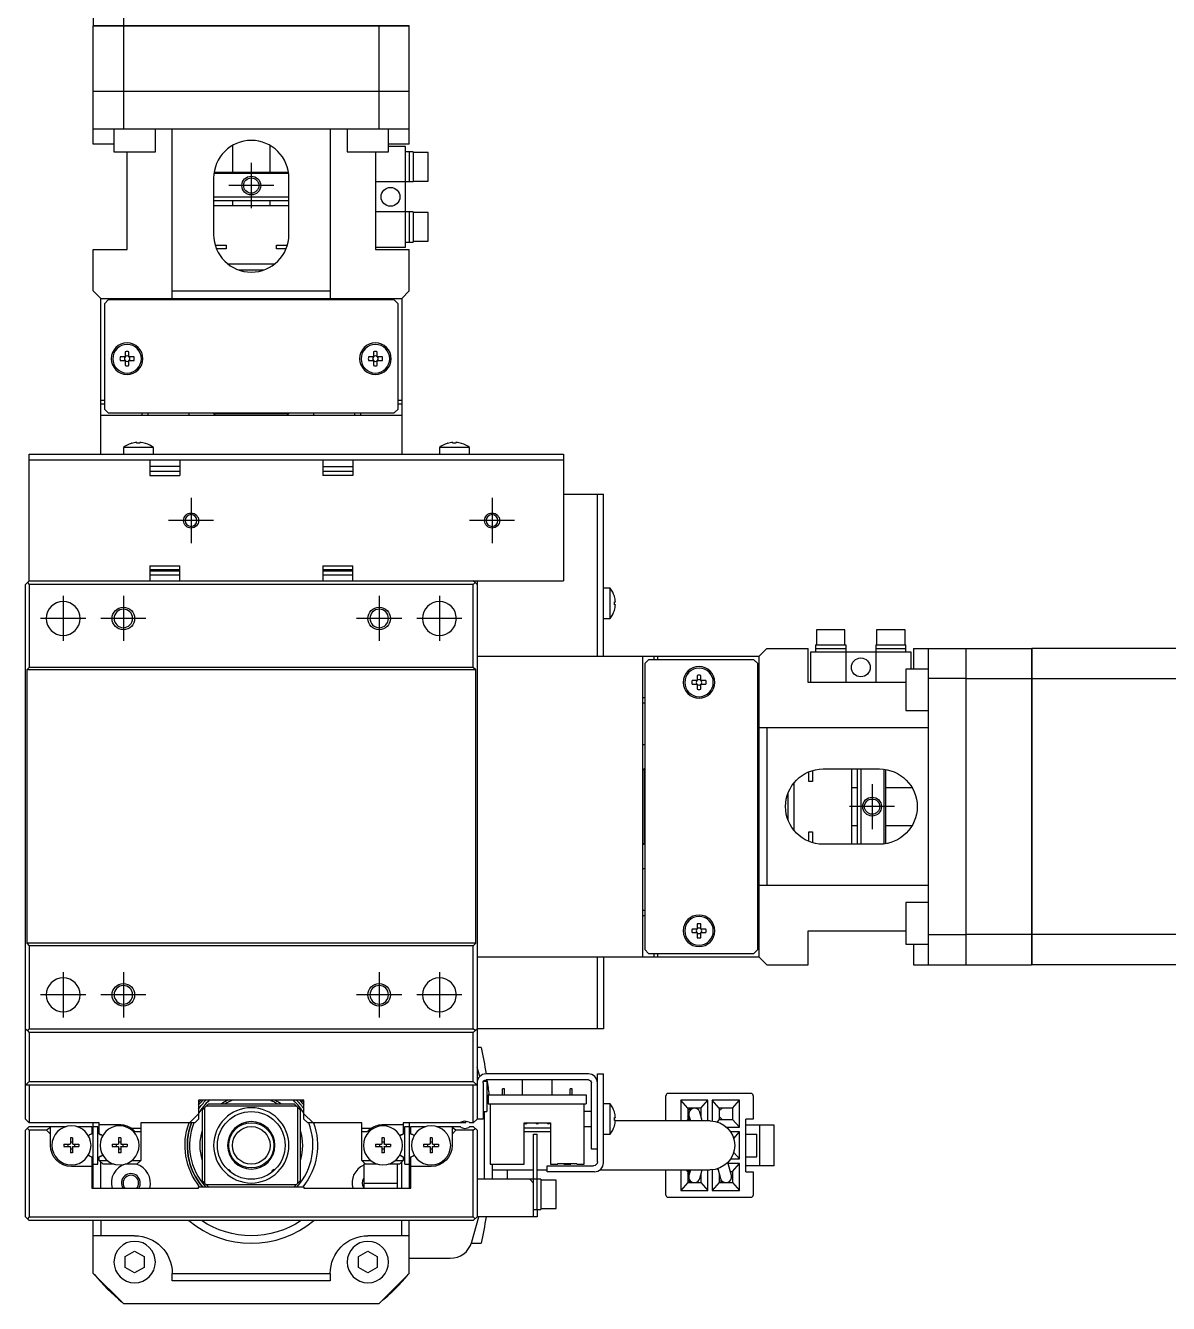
# Model space of a CAD drawing. Extents: x 0 to 1659, y -8 to 1394.
# Drawn here: x 1347.8 to 1499.7, y 543.5 to 713.2 of the extents above; entities that cross this region are included whole.
import ezdxf

# ---------------------------------------------------------------- set-up
doc = ezdxf.new("R2010")
doc.units = 0
doc.header["$LTSCALE"] = 0.5
doc.linetypes.add('CENTER', pattern=[50.8, 31.75, -6.35, 6.35, -6.35])
for name, color, linetype in [('MSM_CENTER', 1, 'CENTER'), ('MSM_CONTINUOUS', 7, 'CONTINUOUS'), ('MSM_NARROW', 5, 'CONTINUOUS')]:
    doc.layers.add(name, color=color, linetype=linetype)

msp = doc.modelspace()

# ---------------------------------------------------------------- linework, layer by layer
at = {"layer": 'MSM_CENTER'}
for p, q in [((1377.81, 694.97), (1377.81, 688.97)), ((1380.81, 691.97), (1374.81, 691.97)), ((1369.81, 650.47), (1369.81, 644.47)), ((1409.81, 650.47), (1409.81, 644.47)), ((1372.81, 647.47), (1366.81, 647.47)), ((1412.81, 647.47), (1406.81, 647.47)), ((1352.81, 637.47), (1352.81, 631.47)), ((1360.81, 637.47), (1360.81, 631.47)), ((1394.81, 637.47), (1394.81, 631.47)), ((1402.81, 637.47), (1402.81, 631.47)), ((1355.81, 634.47), (1349.81, 634.47)), ((1363.81, 634.47), (1357.81, 634.47)), ((1397.81, 634.47), (1391.81, 634.47)), ((1405.81, 634.47), (1399.81, 634.47)), ((1460.31, 612.47), (1460.31, 606.47)), ((1463.31, 609.47), (1457.31, 609.47)), ((1352.81, 587.47), (1352.81, 581.47)), ((1360.81, 587.47), (1360.81, 581.47)), ((1394.81, 587.47), (1394.81, 581.47)), ((1402.81, 587.47), (1402.81, 581.47)), ((1355.81, 584.47), (1349.81, 584.47)), ((1363.81, 584.47), (1357.81, 584.47)), ((1397.81, 584.47), (1391.81, 584.47)), ((1405.81, 584.47), (1399.81, 584.47))]:
    msp.add_line(p, q, dxfattribs=at)
at = {"layer": 'MSM_CONTINUOUS'}
for p, q in [((1356.81, 737.17), (1356.81, 713.22)), ((1360.84, 737.17), (1360.84, 713.22)), ((1356.81, 713.22), (1398.81, 713.22)), ((1356.81, 713.17), (1398.81, 713.17)), ((1356.81, 697.47), (1356.81, 713.17)), ((1356.86, 713.22), (1356.86, 713.17)), ((1360.84, 713.17), (1360.84, 704.47)), ((1361.1, 713.22), (1361.1, 713.17)), ((1394.52, 713.22), (1394.52, 713.17)), ((1394.78, 713.17), (1394.78, 704.47)), ((1398.76, 713.22), (1398.76, 713.17)), ((1398.81, 697.47), (1398.81, 713.17)), ((1398.81, 704.47), (1356.81, 704.47)), ((1360.81, 704.47), (1360.81, 699.47)), ((1394.81, 699.47), (1394.81, 704.47)), ((1398.81, 699.47), (1356.81, 699.47)), ((1359.56, 699.47), (1359.56, 696.47)), ((1365.06, 696.47), (1365.06, 699.47)), ((1367.31, 676.97), (1367.31, 699.47)), ((1388.31, 699.47), (1388.31, 676.97)), ((1390.56, 699.47), (1390.56, 696.47)), ((1396.06, 696.47), (1396.06, 699.47)), ((1359.56, 697.47), (1356.81, 697.47)), ((1359.56, 696.47), (1365.06, 696.47)), ((1361.31, 683.47), (1361.31, 696.47)), ((1375.31, 697.3), (1375.31, 693.77)), ((1380.31, 693.77), (1380.31, 697.3)), ((1390.56, 696.47), (1396.06, 696.47)), ((1394.31, 696.47), (1394.31, 683.47)), ((1398.81, 697.47), (1396.06, 697.47)), ((1398.31, 697.17), (1396.06, 697.17)), ((1398.31, 683.77), (1398.31, 697.17)), ((1399.31, 696.47), (1398.31, 696.47)), ((1398.81, 696.47), (1398.81, 692.47)), ((1399.31, 696.47), (1399.31, 692.47)), ((1401.31, 696.37), (1399.31, 696.37)), ((1401.31, 692.57), (1401.31, 696.37)), ((1372.81, 692.97), (1372.81, 685.47)), ((1382.77, 693.57), (1372.85, 693.57)), ((1372.87, 693.77), (1382.75, 693.77)), ((1382.81, 685.47), (1382.81, 692.97)), ((1399.31, 692.47), (1394.31, 692.47)), ((1399.31, 692.57), (1401.31, 692.57)), ((1372.81, 690.47), (1382.81, 690.47)), ((1372.81, 689.97), (1382.81, 689.97)), ((1382.81, 689.27), (1372.81, 689.27)), ((1375.31, 689.97), (1375.31, 689.27)), ((1380.31, 689.27), (1380.31, 689.97)), ((1399.31, 688.47), (1394.31, 688.47)), ((1398.81, 688.47), (1398.81, 684.47)), ((1399.31, 688.47), (1399.31, 684.47)), ((1401.31, 688.37), (1399.31, 688.37)), ((1401.31, 684.57), (1401.31, 688.37)), ((1398.31, 684.47), (1399.31, 684.47)), ((1399.31, 684.57), (1401.31, 684.57)), ((1356.81, 683.47), (1361.31, 683.47)), ((1356.81, 677.97), (1356.81, 683.47)), ((1373.01, 684.07), (1374.46, 684.07)), ((1374.46, 683.57), (1373.19, 683.57)), ((1374.46, 684.07), (1374.46, 683.57)), ((1381.16, 684.07), (1382.61, 684.07)), ((1381.16, 683.57), (1381.16, 684.07)), ((1382.44, 683.57), (1381.16, 683.57)), ((1394.31, 683.77), (1398.31, 683.77)), ((1394.31, 683.47), (1398.81, 683.47)), ((1398.81, 677.97), (1398.81, 683.47)), ((1374.68, 681.57), (1380.94, 681.57)), ((1376.11, 680.77), (1379.52, 680.77)), ((1376.56, 680.77), (1376.56, 680.63)), ((1379.06, 680.63), (1379.06, 680.77)), ((1356.81, 677.97), (1357.81, 676.97)), ((1367.31, 677.97), (1388.31, 677.97)), ((1397.81, 676.97), (1398.81, 677.97)), ((1357.81, 676.97), (1397.81, 676.97)), ((1357.81, 656.27), (1357.81, 676.97)), ((1358.81, 676.77), (1358.31, 676.27)), ((1358.31, 676.27), (1358.31, 662.27)), ((1396.81, 676.77), (1358.81, 676.77)), ((1363.31, 676.97), (1363.31, 676.77)), ((1367.81, 676.97), (1367.81, 676.77)), ((1370.31, 676.97), (1370.31, 676.77)), ((1385.31, 676.77), (1385.31, 676.97)), ((1387.81, 676.77), (1387.81, 676.97)), ((1392.31, 676.77), (1392.31, 676.97)), ((1397.31, 676.27), (1396.81, 676.77)), ((1397.31, 662.27), (1397.31, 676.27)), ((1397.81, 676.97), (1397.81, 656.27)), ((1361.07, 669.21), (1360.39, 669.21)), ((1361.07, 669.89), (1361.07, 669.21)), ((1361.55, 669.21), (1361.55, 669.89)), ((1362.23, 669.21), (1361.55, 669.21)), ((1394.07, 669.21), (1393.39, 669.21)), ((1394.07, 669.89), (1394.07, 669.21)), ((1394.55, 669.21), (1394.55, 669.89)), ((1395.23, 669.21), (1394.55, 669.21)), ((1360.39, 668.73), (1361.07, 668.73)), ((1361.07, 668.73), (1361.07, 668.05)), ((1361.55, 668.05), (1361.55, 668.73)), ((1361.55, 668.73), (1362.23, 668.73)), ((1393.39, 668.73), (1394.07, 668.73)), ((1394.07, 668.73), (1394.07, 668.05)), ((1394.55, 668.73), (1395.23, 668.73)), ((1394.55, 668.05), (1394.55, 668.73)), ((1357.81, 663.47), (1358.31, 663.47)), ((1357.81, 662.97), (1358.31, 662.97)), ((1358.31, 662.27), (1358.81, 661.77)), ((1396.81, 661.77), (1397.31, 662.27)), ((1397.31, 663.47), (1397.81, 663.47)), ((1397.31, 662.97), (1397.81, 662.97)), ((1357.81, 661.47), (1397.81, 661.47)), ((1358.81, 661.77), (1396.81, 661.77)), ((1363.31, 661.47), (1363.31, 661.77)), ((1364.06, 661.77), (1364.06, 661.47)), ((1369.56, 661.47), (1369.56, 661.77)), ((1372.81, 661.77), (1372.81, 661.67)), ((1372.81, 661.67), (1382.81, 661.67)), ((1372.81, 661.67), (1373.01, 661.47)), ((1382.61, 661.47), (1382.81, 661.67)), ((1382.81, 661.67), (1382.81, 661.77)), ((1386.06, 661.77), (1386.06, 661.47)), ((1391.56, 661.47), (1391.56, 661.77)), ((1392.31, 661.77), (1392.31, 661.47)), ((1364.81, 657.17), (1360.81, 657.17)), ((1360.81, 657.17), (1360.81, 656.27)), ((1361.88, 657.73), (1361.86, 657.73)), ((1362.61, 657.73), (1362.61, 657.86)), ((1363.01, 657.73), (1362.61, 657.73)), ((1363.01, 657.86), (1363.01, 657.73)), ((1363.76, 657.73), (1363.74, 657.73)), ((1364.81, 656.27), (1364.81, 657.17)), ((1406.81, 657.17), (1402.81, 657.17)), ((1402.81, 657.17), (1402.81, 656.27)), ((1403.88, 657.73), (1403.86, 657.73)), ((1404.61, 657.73), (1404.61, 657.86)), ((1405.01, 657.73), (1404.61, 657.73)), ((1405.01, 657.86), (1405.01, 657.73)), ((1405.76, 657.73), (1405.74, 657.73)), ((1406.81, 656.27), (1406.81, 657.17)), ((1348.31, 656.27), (1419.31, 656.27)), ((1348.31, 639.47), (1348.31, 656.27)), ((1419.31, 655.47), (1348.31, 655.47)), ((1364.31, 655.47), (1364.31, 653.47)), ((1368.31, 655.47), (1368.31, 653.47)), ((1387.31, 655.47), (1387.31, 653.47)), ((1391.31, 655.47), (1391.31, 653.47)), ((1419.31, 656.27), (1419.31, 639.47)), ((1368.31, 654.67), (1364.31, 654.67)), ((1368.31, 653.97), (1364.31, 653.97)), ((1387.31, 654.67), (1391.31, 654.67)), ((1391.31, 653.97), (1387.31, 653.97)), ((1364.31, 653.47), (1368.31, 653.47)), ((1391.31, 653.47), (1387.31, 653.47)), ((1419.31, 650.97), (1424.61, 650.97)), ((1423.81, 629.47), (1423.81, 650.97)), ((1424.61, 629.47), (1424.61, 650.97)), ((1364.31, 641.47), (1368.31, 641.47)), ((1364.31, 641.47), (1364.31, 639.47)), ((1364.31, 640.97), (1368.31, 640.97)), ((1364.31, 640.77), (1368.31, 640.77)), ((1364.31, 640.27), (1365.26, 640.27)), ((1365.26, 640.27), (1367.36, 640.27)), ((1367.36, 640.27), (1368.31, 640.27)), ((1368.31, 639.47), (1368.31, 641.47)), ((1387.31, 641.47), (1391.31, 641.47)), ((1387.31, 641.47), (1387.31, 639.47)), ((1387.31, 640.97), (1391.31, 640.97)), ((1387.31, 640.77), (1391.31, 640.77)), ((1387.31, 640.27), (1388.26, 640.27)), ((1388.26, 640.27), (1390.36, 640.27)), ((1390.36, 640.27), (1391.31, 640.27)), ((1391.31, 639.47), (1391.31, 641.47)), ((1348.06, 639.22), (1347.81, 638.97)), ((1347.81, 567.97), (1347.81, 638.97)), ((1348.31, 639.47), (1348.06, 639.22)), ((1348.06, 639.22), (1348.31, 638.97)), ((1348.31, 639.47), (1419.31, 639.47)), ((1348.31, 638.97), (1348.31, 627.97)), ((1407.31, 638.97), (1348.31, 638.97)), ((1407.56, 639.22), (1407.31, 639.47)), ((1407.31, 638.97), (1407.56, 639.22)), ((1407.31, 627.97), (1407.31, 638.97)), ((1407.81, 638.97), (1407.56, 639.22)), ((1407.81, 639.47), (1407.81, 567.97)), ((1425.51, 638.47), (1424.61, 638.47)), ((1425.51, 634.47), (1425.51, 638.47)), ((1426.07, 637.4), (1426.07, 637.42)), ((1426.07, 636.67), (1426.2, 636.67)), ((1426.07, 636.27), (1426.07, 636.67)), ((1426.2, 636.27), (1426.07, 636.27)), ((1426.07, 635.52), (1426.07, 635.54)), ((1424.61, 634.47), (1425.51, 634.47)), ((1456.71, 632.97), (1452.91, 632.97)), ((1452.91, 632.97), (1452.91, 630.97)), ((1456.71, 630.97), (1456.71, 632.97)), ((1464.71, 632.97), (1460.91, 632.97)), ((1460.91, 632.97), (1460.91, 630.97)), ((1464.71, 630.97), (1464.71, 632.97)), ((1446.31, 630.47), (1445.31, 629.47)), ((1446.31, 630.47), (1451.81, 630.47)), ((1451.81, 625.97), (1451.81, 630.47)), ((1452.11, 629.97), (1452.11, 625.97)), ((1465.51, 629.97), (1452.11, 629.97)), ((1452.81, 630.97), (1456.81, 630.97)), ((1452.81, 630.97), (1452.81, 629.97)), ((1452.81, 630.47), (1456.81, 630.47)), ((1456.81, 630.97), (1456.81, 625.97)), ((1460.81, 630.97), (1460.81, 625.97)), ((1460.81, 630.97), (1464.81, 630.97)), ((1460.81, 630.47), (1464.81, 630.47)), ((1464.81, 629.97), (1464.81, 630.97)), ((1465.51, 627.72), (1465.51, 629.97)), ((1465.81, 630.47), (1465.81, 627.72)), ((1465.81, 630.47), (1481.51, 630.47)), ((1467.81, 588.47), (1467.81, 630.47)), ((1472.81, 588.47), (1472.81, 630.47)), ((1481.51, 630.47), (1481.51, 588.47)), ((1481.56, 630.42), (1481.51, 630.42)), ((1517.81, 630.47), (1481.56, 630.47)), ((1481.56, 630.47), (1481.56, 588.47)), ((1407.81, 629.47), (1445.31, 629.47)), ((1429.81, 629.47), (1429.81, 589.47)), ((1430.61, 628.97), (1430.11, 628.47)), ((1430.11, 628.47), (1430.11, 590.47)), ((1444.61, 628.97), (1430.61, 628.97)), ((1431.31, 629.47), (1431.31, 628.97)), ((1431.81, 629.47), (1431.81, 628.97)), ((1445.11, 628.47), (1444.61, 628.97)), ((1445.11, 590.47), (1445.11, 628.47)), ((1445.31, 589.47), (1445.31, 629.47)), ((1348.31, 627.97), (1347.96, 627.62)), ((1347.96, 627.62), (1347.96, 591.32)), ((1407.66, 627.62), (1347.96, 627.62)), ((1407.31, 627.97), (1348.31, 627.97)), ((1407.66, 627.62), (1407.31, 627.97)), ((1407.66, 591.32), (1407.66, 627.62)), ((1437.07, 626.89), (1437.07, 626.21)), ((1437.55, 626.21), (1437.55, 626.89)), ((1464.81, 627.72), (1464.81, 622.22)), ((1467.81, 627.72), (1464.81, 627.72)), ((1472.81, 626.47), (1467.81, 626.47)), ((1481.51, 626.44), (1472.81, 626.44)), ((1505.51, 626.44), (1481.56, 626.44)), ((1437.07, 626.21), (1436.39, 626.21)), ((1436.39, 625.73), (1437.07, 625.73)), ((1437.07, 625.73), (1437.07, 625.05)), ((1438.23, 626.21), (1437.55, 626.21)), ((1437.55, 625.05), (1437.55, 625.73)), ((1437.55, 625.73), (1438.23, 625.73)), ((1464.81, 625.97), (1451.81, 625.97)), ((1481.56, 626.19), (1481.51, 626.19)), ((1429.81, 623.97), (1430.11, 623.97)), ((1430.11, 623.22), (1429.81, 623.22)), ((1445.31, 623.97), (1445.11, 623.97)), ((1464.81, 622.22), (1467.81, 622.22)), ((1445.31, 619.97), (1467.81, 619.97)), ((1446.31, 619.97), (1446.31, 598.97)), ((1445.31, 619.47), (1445.11, 619.47)), ((1429.81, 617.72), (1430.11, 617.72)), ((1445.31, 616.97), (1445.11, 616.97)), ((1430.01, 614.47), (1429.81, 614.27)), ((1430.01, 614.47), (1430.01, 604.47)), ((1430.11, 614.47), (1430.01, 614.47)), ((1451.91, 612.82), (1451.91, 614.1)), ((1452.41, 612.82), (1451.91, 612.82)), ((1452.41, 614.27), (1452.41, 612.82)), ((1453.81, 614.47), (1461.31, 614.47)), ((1457.61, 604.47), (1457.61, 614.47)), ((1458.31, 614.47), (1458.31, 604.47)), ((1458.81, 614.47), (1458.81, 604.47)), ((1461.91, 604.51), (1461.91, 614.44)), ((1462.11, 614.41), (1462.11, 604.54)), ((1449.11, 611.18), (1449.11, 607.77)), ((1449.91, 612.6), (1449.91, 606.34)), ((1458.31, 611.97), (1457.61, 611.97)), ((1465.64, 611.97), (1462.11, 611.97)), ((1449.11, 610.72), (1448.97, 610.72)), ((1448.97, 608.22), (1449.11, 608.22)), ((1451.91, 604.85), (1451.91, 606.12)), ((1451.91, 606.12), (1452.41, 606.12)), ((1452.41, 606.12), (1452.41, 604.67)), ((1457.61, 606.97), (1458.31, 606.97)), ((1462.11, 606.97), (1465.64, 606.97)), ((1429.81, 604.67), (1430.01, 604.47)), ((1430.01, 604.47), (1430.11, 604.47)), ((1461.31, 604.47), (1453.81, 604.47)), ((1430.11, 601.22), (1429.81, 601.22)), ((1445.11, 601.97), (1445.31, 601.97)), ((1445.11, 599.47), (1445.31, 599.47)), ((1467.81, 598.97), (1445.31, 598.97)), ((1464.81, 596.72), (1464.81, 591.22)), ((1467.81, 596.72), (1464.81, 596.72)), ((1429.81, 595.72), (1430.11, 595.72)), ((1430.11, 594.97), (1429.81, 594.97)), ((1445.11, 594.97), (1445.31, 594.97)), ((1437.07, 593.21), (1436.39, 593.21)), ((1436.39, 592.73), (1437.07, 592.73)), ((1437.07, 593.89), (1437.07, 593.21)), ((1437.07, 592.73), (1437.07, 592.05)), ((1437.55, 593.21), (1437.55, 593.89)), ((1438.23, 593.21), (1437.55, 593.21)), ((1437.55, 592.05), (1437.55, 592.73)), ((1437.55, 592.73), (1438.23, 592.73)), ((1451.81, 592.97), (1464.81, 592.97)), ((1451.81, 588.47), (1451.81, 592.97)), ((1467.81, 592.47), (1472.81, 592.47)), ((1481.51, 592.5), (1472.81, 592.5)), ((1481.56, 592.76), (1481.51, 592.76)), ((1505.51, 592.5), (1481.56, 592.5)), ((1347.96, 591.32), (1348.31, 590.97)), ((1407.66, 591.32), (1347.96, 591.32)), ((1348.31, 590.97), (1348.31, 579.97)), ((1407.31, 590.97), (1348.31, 590.97)), ((1407.31, 590.97), (1407.66, 591.32)), ((1407.31, 579.97), (1407.31, 590.97)), ((1464.81, 591.22), (1467.81, 591.22)), ((1465.81, 591.22), (1465.81, 588.47)), ((1445.31, 589.47), (1407.81, 589.47)), ((1423.81, 579.97), (1423.81, 589.47)), ((1424.61, 589.47), (1424.61, 579.97)), ((1430.11, 590.47), (1430.61, 589.97)), ((1430.61, 589.97), (1444.61, 589.97)), ((1431.31, 589.97), (1431.31, 589.47)), ((1431.81, 589.97), (1431.81, 589.47)), ((1444.61, 589.97), (1445.11, 590.47)), ((1445.31, 589.47), (1446.31, 588.47)), ((1446.31, 588.47), (1451.81, 588.47)), ((1465.81, 588.47), (1481.51, 588.47)), ((1481.56, 588.52), (1481.51, 588.52)), ((1505.51, 588.47), (1481.56, 588.47)), ((1347.81, 579.97), (1348.06, 579.72)), ((1348.31, 579.97), (1348.06, 579.72)), ((1348.06, 579.72), (1348.31, 579.47)), ((1348.31, 579.97), (1407.31, 579.97)), ((1348.31, 579.47), (1348.31, 572.97)), ((1407.31, 579.47), (1348.31, 579.47)), ((1407.56, 579.72), (1407.31, 579.97)), ((1407.31, 579.47), (1407.56, 579.72)), ((1407.31, 572.97), (1407.31, 579.47)), ((1407.56, 579.72), (1407.81, 579.97)), ((1424.61, 579.97), (1407.81, 579.97)), ((1408.38, 577.47), (1407.81, 577.47)), ((1408.17, 573.63), (1407.81, 574.87)), ((1422.61, 573.97), (1409.01, 573.97)), ((1423.81, 573.97), (1424.61, 573.97)), ((1423.81, 562.27), (1423.81, 573.97)), ((1424.61, 562.17), (1424.61, 573.97)), ((1348.31, 572.97), (1347.81, 572.47)), ((1407.81, 572.47), (1347.81, 572.47)), ((1348.31, 572.97), (1407.31, 572.97)), ((1348.31, 572.47), (1348.31, 567.47)), ((1407.81, 572.47), (1407.31, 572.97)), ((1407.31, 567.47), (1407.31, 572.47)), ((1408.61, 572.77), (1408.61, 567.97)), ((1409.11, 572.97), (1408.66, 572.97)), ((1408.81, 572.97), (1408.81, 573.12)), ((1422.61, 573.17), (1409.01, 573.17)), ((1409.11, 572.97), (1409.11, 568.97)), ((1413.81, 573.17), (1413.81, 571.17)), ((1417.81, 571.17), (1417.81, 573.17)), ((1423.01, 563.97), (1423.01, 572.77)), ((1384.81, 570.47), (1370.81, 570.47)), ((1370.81, 570.47), (1370.81, 567.97)), ((1384.81, 567.97), (1384.81, 570.47)), ((1409.31, 571.17), (1422.31, 571.17)), ((1409.31, 571.17), (1409.31, 569.97)), ((1411.19, 571.17), (1411.19, 571.97)), ((1411.44, 571.97), (1411.19, 571.97)), ((1411.44, 571.17), (1411.44, 571.97)), ((1420.19, 571.17), (1420.19, 571.97)), ((1420.44, 571.97), (1420.19, 571.97)), ((1420.44, 571.17), (1420.44, 571.97)), ((1422.31, 571.17), (1422.31, 569.97)), ((1432.91, 567.72), (1432.91, 571.07)), ((1444.21, 571.37), (1433.21, 571.37)), ((1434.91, 570.47), (1434.91, 567.72)), ((1435.81, 569.42), (1434.91, 570.47)), ((1438.46, 570.47), (1434.91, 570.47)), ((1437.56, 569.42), (1438.46, 570.47)), ((1438.46, 567.72), (1438.46, 570.47)), ((1439.06, 570.47), (1439.06, 567.71)), ((1442.71, 570.47), (1439.06, 570.47)), ((1440.01, 569.42), (1439.06, 570.47)), ((1441.76, 569.42), (1442.71, 570.47)), ((1442.71, 566.87), (1442.71, 570.47)), ((1444.51, 571.07), (1444.51, 567.97)), ((1369.6, 567.47), (1370.81, 568.68)), ((1371.31, 569.17), (1372.11, 569.97)), ((1371.31, 559.77), (1371.31, 569.17)), ((1371.61, 569.47), (1371.61, 559.47)), ((1383.81, 569.67), (1371.81, 569.67)), ((1372.11, 569.97), (1383.51, 569.97)), ((1383.51, 569.97), (1384.31, 569.17)), ((1384.01, 559.47), (1384.01, 569.47)), ((1384.31, 569.17), (1384.31, 559.77)), ((1384.81, 568.68), (1386.02, 567.47)), ((1408.61, 568.97), (1409.11, 568.97)), ((1408.81, 559.97), (1408.81, 568.97)), ((1409.31, 570.29), (1409.11, 570.29)), ((1409.31, 569.97), (1422.31, 569.97)), ((1409.56, 569.97), (1409.56, 561.97)), ((1422.06, 561.97), (1422.06, 569.97)), ((1423.01, 568.97), (1422.06, 568.97)), ((1425.51, 569.97), (1424.61, 569.97)), ((1425.51, 565.97), (1425.51, 569.97)), ((1426.07, 568.9), (1426.07, 568.92)), ((1435.81, 569.42), (1435.81, 567.92)), ((1437.56, 569.42), (1435.81, 569.42)), ((1435.81, 569.05), (1436.19, 569.42)), ((1437.75, 567.72), (1437.41, 568.89)), ((1437.56, 569.42), (1437.56, 568.36)), ((1440.01, 569.42), (1440.01, 567.92)), ((1441.76, 569.42), (1440.01, 569.42)), ((1440.01, 569.05), (1440.39, 569.42)), ((1441.76, 569.42), (1441.76, 567.92)), ((1348.31, 567.47), (1347.81, 567.97)), ((1347.81, 566.47), (1348.31, 566.97)), ((1357.61, 567.47), (1348.31, 567.47)), ((1348.31, 566.97), (1353.2, 566.97)), ((1351.11, 564.47), (1351.11, 566.97)), ((1354.63, 566.97), (1356.61, 566.97)), ((1356.61, 566.97), (1356.61, 566.02)), ((1356.81, 558.77), (1356.81, 567.47)), ((1356.81, 566.97), (1357.41, 566.97)), ((1357.41, 561.97), (1357.41, 566.97)), ((1357.61, 566.02), (1357.61, 567.47)), ((1357.61, 567.25), (1360.27, 567.25)), ((1370.31, 567.47), (1363.11, 567.47)), ((1363.11, 567.47), (1363.11, 562.47)), ((1370.81, 567.97), (1370.31, 567.47)), ((1385.31, 567.47), (1384.81, 567.97)), ((1392.51, 567.47), (1385.31, 567.47)), ((1392.51, 562.47), (1392.51, 567.47)), ((1395.36, 567.25), (1398.01, 567.25)), ((1406.31, 567.47), (1398.01, 567.47)), ((1398.01, 567.47), (1398.01, 566.02)), ((1398.21, 561.97), (1398.21, 566.97)), ((1398.21, 566.97), (1398.81, 566.97)), ((1398.81, 567.47), (1398.81, 558.77)), ((1399.01, 566.02), (1399.01, 566.97)), ((1399.01, 566.97), (1401, 566.97)), ((1402.43, 566.97), (1405.55, 566.97)), ((1404.51, 566.97), (1404.51, 564.47)), ((1406.31, 567.47), (1406.31, 567.72)), ((1407.31, 567.47), (1406.87, 567.47)), ((1406.87, 566.97), (1407.31, 566.97)), ((1407.81, 567.97), (1407.31, 567.47)), ((1407.31, 566.97), (1407.81, 566.47)), ((1408.61, 567.97), (1407.81, 567.97)), ((1414.06, 567.47), (1417.56, 567.47)), ((1414.06, 561.97), (1414.06, 567.47)), ((1417.56, 567.47), (1417.56, 561.97)), ((1422.06, 566.97), (1423.01, 566.97)), ((1426.07, 568.17), (1426.2, 568.17)), ((1426.07, 567.77), (1426.07, 568.17)), ((1426.2, 567.77), (1426.07, 567.77)), ((1426.07, 567.02), (1426.07, 567.04)), ((1438.81, 567.72), (1426.2, 567.72)), ((1435.81, 567.92), (1435.64, 567.72)), ((1436.1, 568.01), (1435.81, 568.3)), ((1435.81, 567.92), (1436.13, 567.92)), ((1435.97, 568.46), (1436.19, 567.72)), ((1440.01, 567.92), (1439.71, 567.6)), ((1440.39, 567.92), (1440.01, 568.3)), ((1440.01, 567.92), (1441.76, 567.92)), ((1441.76, 567.92), (1442.71, 566.87)), ((1444.51, 567.97), (1443.51, 567.97)), ((1443.51, 560.97), (1443.51, 567.97)), ((1447.31, 567.17), (1443.51, 567.17)), ((1445.4, 561.77), (1445.4, 567.17)), ((1447.31, 561.77), (1447.31, 567.17)), ((1347.81, 554.97), (1347.81, 566.47)), ((1348.06, 566.72), (1348.31, 566.47)), ((1348.31, 566.47), (1348.31, 554.97)), ((1350.61, 566.47), (1348.31, 566.47)), ((1351.11, 566.83), (1350.61, 566.47)), ((1350.61, 566.47), (1351.11, 565.97)), ((1354.06, 565.47), (1353.77, 565.47)), ((1353.77, 565.47), (1353.77, 564.68)), ((1354.06, 565.47), (1354.06, 564.68)), ((1356.61, 566.02), (1356.31, 565.85)), ((1357.61, 566.02), (1357.83, 565.89)), ((1357.81, 565.9), (1357.81, 565.91)), ((1360.46, 565.47), (1360.17, 565.47)), ((1360.17, 565.47), (1360.17, 564.68)), ((1360.46, 565.47), (1360.46, 564.68)), ((1361.83, 566.77), (1363.11, 566.77)), ((1363.11, 566.27), (1362.39, 566.27)), ((1374.95, 565.78), (1375.01, 565.85)), ((1375.01, 565.92), (1375.01, 565.85)), ((1392.51, 566.77), (1393.8, 566.77)), ((1393.23, 566.27), (1392.51, 566.27)), ((1395.46, 565.47), (1395.17, 565.47)), ((1395.17, 565.47), (1395.17, 564.68)), ((1395.46, 565.47), (1395.46, 564.68)), ((1397.79, 565.89), (1398.01, 566.02)), ((1397.81, 565.9), (1397.81, 565.91)), ((1399.31, 565.85), (1399.01, 566.02)), ((1401.86, 565.47), (1401.57, 565.47)), ((1401.57, 565.47), (1401.57, 564.68)), ((1401.86, 565.47), (1401.86, 564.68)), ((1405.01, 566.47), (1404.51, 566.83)), ((1404.51, 565.97), (1405.01, 566.47)), ((1407.31, 566.47), (1405.01, 566.47)), ((1407.31, 566.47), (1407.56, 566.72)), ((1407.31, 554.97), (1407.31, 566.47)), ((1407.81, 566.47), (1407.81, 554.97)), ((1417.56, 566.77), (1414.06, 566.77)), ((1417.56, 566.27), (1414.06, 566.27)), ((1415.31, 554.97), (1415.31, 565.97)), ((1415.31, 565.97), (1415.81, 565.97)), ((1415.81, 555.97), (1415.81, 565.97)), ((1424.61, 565.97), (1425.51, 565.97)), ((1441, 566.87), (1442.71, 566.87)), ((1442.71, 566.27), (1441.52, 566.27)), ((1441.92, 565.4), (1442.71, 566.27)), ((1442.71, 562.67), (1442.71, 566.27)), ((1443.51, 565.97), (1445.01, 565.97)), ((1445.01, 562.97), (1445.01, 565.97)), ((1352.91, 564.62), (1353.71, 564.62)), ((1352.91, 564.62), (1352.91, 564.33)), ((1352.91, 564.33), (1353.71, 564.33)), ((1353.44, 564.62), (1353.44, 564.33)), ((1353.77, 564.94), (1354.06, 564.94)), ((1353.77, 564.27), (1353.77, 563.47)), ((1353.77, 564), (1354.06, 564)), ((1354.06, 564.27), (1354.06, 563.47)), ((1354.12, 564.62), (1354.91, 564.62)), ((1354.12, 564.33), (1354.91, 564.33)), ((1354.38, 564.33), (1354.38, 564.62)), ((1354.91, 564.62), (1354.91, 564.33)), ((1359.31, 564.62), (1360.11, 564.62)), ((1359.31, 564.62), (1359.31, 564.33)), ((1359.31, 564.33), (1360.11, 564.33)), ((1359.84, 564.62), (1359.84, 564.33)), ((1360.17, 564.94), (1360.46, 564.94)), ((1360.17, 564.27), (1360.17, 563.47)), ((1360.17, 564), (1360.46, 564)), ((1360.46, 564.27), (1360.46, 563.47)), ((1360.52, 564.62), (1361.31, 564.62)), ((1360.52, 564.33), (1361.31, 564.33)), ((1360.78, 564.33), (1360.78, 564.62)), ((1361.31, 564.62), (1361.31, 564.33)), ((1394.31, 564.62), (1395.11, 564.62)), ((1394.31, 564.62), (1394.31, 564.33)), ((1394.31, 564.33), (1395.11, 564.33)), ((1394.84, 564.62), (1394.84, 564.33)), ((1395.17, 564.94), (1395.46, 564.94)), ((1395.17, 564.27), (1395.17, 563.47)), ((1395.17, 564), (1395.46, 564)), ((1395.46, 564.27), (1395.46, 563.47)), ((1395.52, 564.62), (1396.31, 564.62)), ((1395.52, 564.33), (1396.31, 564.33)), ((1395.78, 564.33), (1395.78, 564.62)), ((1396.31, 564.62), (1396.31, 564.33)), ((1400.71, 564.62), (1401.51, 564.62)), ((1400.71, 564.62), (1400.71, 564.33)), ((1400.71, 564.33), (1401.51, 564.33)), ((1401.24, 564.62), (1401.24, 564.33)), ((1401.57, 564.94), (1401.86, 564.94)), ((1401.57, 564.27), (1401.57, 563.47)), ((1401.57, 564), (1401.86, 564)), ((1401.86, 564.27), (1401.86, 563.47)), ((1401.92, 564.62), (1402.71, 564.62)), ((1401.92, 564.33), (1402.71, 564.33)), ((1402.18, 564.33), (1402.18, 564.62)), ((1402.71, 564.62), (1402.71, 564.33)), ((1423.81, 563.97), (1423.01, 563.97)), ((1354.06, 563.47), (1353.77, 563.47)), ((1356.31, 563.09), (1356.61, 562.92)), ((1356.61, 562.92), (1356.61, 558.77)), ((1356.81, 561.97), (1357.41, 561.97)), ((1357.83, 563.05), (1357.61, 562.92)), ((1357.61, 562.47), (1357.61, 562.92)), ((1357.61, 562.47), (1358.65, 562.47)), ((1358.11, 561.97), (1357.61, 562.47)), ((1357.81, 563.04), (1357.81, 563.05)), ((1357.81, 558.77), (1357.81, 562.27)), ((1359.6, 561.97), (1358.11, 561.97)), ((1360.46, 563.47), (1360.17, 563.47)), ((1362.61, 561.97), (1361.03, 561.97)), ((1361.97, 562.47), (1363.11, 562.47)), ((1363.11, 562.47), (1362.61, 561.97)), ((1375.01, 563.1), (1374.95, 563.16)), ((1375.01, 563.1), (1375.01, 563.03)), ((1392.51, 562.47), (1393.65, 562.47)), ((1393.01, 561.97), (1392.51, 562.47)), ((1394.6, 561.97), (1392.76, 561.97)), ((1392.76, 561.97), (1392.76, 558.77)), ((1395.46, 563.47), (1395.17, 563.47)), ((1397.51, 561.97), (1396.03, 561.97)), ((1396.97, 562.47), (1398.01, 562.47)), ((1397.26, 558.77), (1397.26, 561.97)), ((1398.01, 562.47), (1397.51, 561.97)), ((1398.01, 562.92), (1397.79, 563.05)), ((1397.81, 563.04), (1397.81, 563.05)), ((1397.81, 558.77), (1397.81, 562.27)), ((1398.01, 562.92), (1398.01, 562.47)), ((1398.21, 561.97), (1398.81, 561.97)), ((1399.01, 562.92), (1399.31, 563.09)), ((1399.01, 558.77), (1399.01, 562.92)), ((1401.86, 563.47), (1401.57, 563.47)), ((1409.56, 561.97), (1414.06, 561.97)), ((1409.81, 561.97), (1409.81, 559.97)), ((1417.56, 561.97), (1418.56, 561.97)), ((1418.56, 562.07), (1421.06, 562.07)), ((1418.56, 561.97), (1418.56, 562.07)), ((1419.36, 562.07), (1419.36, 561.97)), ((1419.36, 561.97), (1420.26, 561.97)), ((1419.74, 562.07), (1419.74, 561.97)), ((1419.89, 562.07), (1419.89, 561.97)), ((1420.26, 562.07), (1420.26, 561.97)), ((1421.06, 561.97), (1421.06, 562.07)), ((1421.06, 561.97), (1422.06, 561.97)), ((1441.61, 560.48), (1441.13, 562.19)), ((1442.71, 562.07), (1441.16, 562.07)), ((1441.52, 562.67), (1442.71, 562.67)), ((1441.76, 561.02), (1442.71, 562.07)), ((1441.92, 563.54), (1442.71, 562.67)), ((1442.71, 558.47), (1442.71, 562.07)), ((1443.51, 562.97), (1445.01, 562.97)), ((1356.61, 561.67), (1353.91, 561.67)), ((1374.65, 561.27), (1374.84, 561.27)), ((1375.06, 561.05), (1374.84, 561.27)), ((1375.06, 561.05), (1374.89, 561.05)), ((1375.06, 560.91), (1375.06, 561.05)), ((1376.75, 561.51), (1376.75, 561.51)), ((1380.79, 561.27), (1380.56, 561.05)), ((1380.73, 561.05), (1380.56, 561.05)), ((1380.56, 561.05), (1380.56, 560.91)), ((1380.79, 561.27), (1380.97, 561.27)), ((1401.71, 561.67), (1399.01, 561.67)), ((1409.81, 561.22), (1415.31, 561.22)), ((1411.81, 561.22), (1411.81, 559.97)), ((1415.81, 561.22), (1417.11, 561.22)), ((1417.11, 560.97), (1417.11, 561.77)), ((1417.11, 561.77), (1423.31, 561.77)), ((1423.41, 560.97), (1417.11, 560.97)), ((1424.14, 561.22), (1438.81, 561.22)), ((1432.91, 557.87), (1432.91, 561.22)), ((1434.91, 561.22), (1434.91, 558.47)), ((1435.81, 561.02), (1435.64, 561.22)), ((1435.81, 561.02), (1435.81, 559.52)), ((1436.13, 561.02), (1435.81, 561.02)), ((1435.81, 560.65), (1436.1, 560.94)), ((1436.19, 561.22), (1435.97, 560.49)), ((1437.41, 560.06), (1437.75, 561.22)), ((1437.56, 560.59), (1437.56, 559.52)), ((1438.46, 558.47), (1438.46, 561.22)), ((1439.06, 561.23), (1439.06, 558.47)), ((1439.85, 561.2), (1439.71, 561.35)), ((1439.8, 561.38), (1440.16, 560.07)), ((1440.01, 560.62), (1440.01, 559.52)), ((1441.46, 561.02), (1441.76, 561.02)), ((1441.76, 561.02), (1441.76, 559.52)), ((1447.31, 561.77), (1443.51, 561.77)), ((1443.51, 560.97), (1444.51, 560.97)), ((1444.51, 560.97), (1444.51, 557.87)), ((1356.61, 558.77), (1370.81, 558.77)), ((1370.81, 558.77), (1370.81, 558.97)), ((1370.81, 558.97), (1384.81, 558.97)), ((1371.61, 559.47), (1371.31, 559.77)), ((1371.61, 559.47), (1371.81, 559.27)), ((1372.11, 558.97), (1371.81, 559.27)), ((1371.81, 559.27), (1383.81, 559.27)), ((1384.01, 559.47), (1383.51, 558.97)), ((1384.31, 559.77), (1384.01, 559.47)), ((1384.81, 558.97), (1384.81, 558.77)), ((1384.81, 558.77), (1399.01, 558.77)), ((1392.76, 559.47), (1397.26, 559.47)), ((1416.31, 559.97), (1407.81, 559.97)), ((1414.81, 559.97), (1415.31, 559.47)), ((1416.31, 559.97), (1416.31, 555.97)), ((1418.31, 559.87), (1416.31, 559.87)), ((1418.31, 556.07), (1418.31, 559.87)), ((1435.81, 559.52), (1434.91, 558.47)), ((1436.19, 559.52), (1435.81, 559.9)), ((1435.81, 559.52), (1437.56, 559.52)), ((1437.56, 559.52), (1438.46, 558.47)), ((1440.01, 559.52), (1439.06, 558.47)), ((1440.39, 559.52), (1440.01, 559.9)), ((1440.01, 559.52), (1441.76, 559.52)), ((1441.76, 559.52), (1442.71, 558.47)), ((1433.21, 557.57), (1444.21, 557.57)), ((1434.91, 558.47), (1438.46, 558.47)), ((1439.06, 558.47), (1442.71, 558.47)), ((1415.31, 555.97), (1416.31, 555.97)), ((1415.81, 555.97), (1415.81, 554.97)), ((1416.31, 556.07), (1418.31, 556.07)), ((1348.31, 554.47), (1347.81, 554.97)), ((1348.31, 554.97), (1348.06, 554.72)), ((1348.31, 554.97), (1407.31, 554.97)), ((1407.31, 554.47), (1348.31, 554.47)), ((1356.81, 547.47), (1356.81, 554.47)), ((1357.81, 554.47), (1357.81, 552.47)), ((1397.81, 552.47), (1397.81, 554.47)), ((1398.81, 547.47), (1398.81, 554.47)), ((1407.11, 551.65), (1408.07, 554.97)), ((1407.56, 554.72), (1407.31, 554.97)), ((1407.81, 554.97), (1407.31, 554.47)), ((1415.81, 554.97), (1407.81, 554.97)), ((1362.31, 552.47), (1356.81, 552.47)), ((1398.81, 552.47), (1393.31, 552.47)), ((1361.06, 549.69), (1362.31, 550.42)), ((1362.31, 550.42), (1363.56, 549.69)), ((1392.06, 549.69), (1393.31, 550.42)), ((1393.31, 550.42), (1394.56, 549.69)), ((1407.06, 551.47), (1408.38, 551.47)), ((1361.06, 548.25), (1361.06, 549.69)), ((1363.56, 549.69), (1363.56, 548.25)), ((1392.06, 548.25), (1392.06, 549.69)), ((1394.56, 549.69), (1394.56, 548.25)), ((1398.81, 549.47), (1404.23, 549.47)), ((1356.81, 547.47), (1360.81, 543.47)), ((1362.31, 547.53), (1361.06, 548.25)), ((1363.56, 548.25), (1362.31, 547.53)), ((1367.31, 546.47), (1367.31, 547.47)), ((1367.31, 547.47), (1388.31, 547.47)), ((1388.31, 547.47), (1388.31, 546.47)), ((1393.31, 547.53), (1392.06, 548.25)), ((1394.56, 548.25), (1393.31, 547.53)), ((1394.81, 543.47), (1398.81, 547.47)), ((1388.31, 546.47), (1367.31, 546.47)), ((1360.81, 543.47), (1394.81, 543.47))]:
    msp.add_line(p, q, dxfattribs=at)
for centre, radius in [((1377.81, 691.97), 1.01), ((1396.31, 690.47), 1.25), ((1458.81, 627.97), 1.25), ((1460.31, 609.47), 1.01), ((1377.81, 564.47), 4.5), ((1377.81, 564.47), 3)]:
    msp.add_circle(centre, radius, dxfattribs=at)
at = {"layer": 'MSM_CONTINUOUS', "extrusion": (0, 0, -1)}
for centre, radius in [((-1361.31, 668.97), 2.1), ((-1361.31, 668.97), 1.9), ((-1394.31, 668.97), 2.1), ((-1394.31, 668.97), 1.9), ((-1369.81, 647.47), 0.783), ((-1409.81, 647.47), 0.783), ((-1352.81, 634.47), 2.25), ((-1402.81, 634.47), 2.25), ((-1360.81, 634.47), 1.23), ((-1394.81, 634.47), 1.23), ((-1437.31, 625.97), 2.1), ((-1437.31, 625.97), 1.9), ((-1437.31, 592.97), 2.1), ((-1437.31, 592.97), 1.9), ((-1352.81, 584.47), 2.25), ((-1360.81, 584.47), 1.23), ((-1394.81, 584.47), 1.23), ((-1402.81, 584.47), 2.25), ((-1377.81, 564.47), 5), ((-1353.91, 564.47), 2.6), ((-1360.31, 564.47), 2.6), ((-1377.81, 564.47), 3.15), ((-1395.31, 564.47), 2.6), ((-1401.71, 564.47), 2.6), ((-1362.31, 548.97), 2.75), ((-1393.31, 548.97), 2.75)]:
    msp.add_circle(centre, radius, dxfattribs=at)
at = {"layer": 'MSM_CONTINUOUS'}
for centre, radius, start, end in [((1377.81, 692.97), 5, 0, 180), ((1377.81, 685.47), 5, 180, 0), ((1361.31, 668.97), 0.95, 165.3667, 194.6333), ((1361.31, 668.97), 0.365, 138.8496, 221.1504), ((1361.31, 668.97), 0.95, 75.3667, 104.6333), ((1361.31, 668.97), 0.365, 48.8496, 131.1504), ((1361.31, 668.97), 0.365, 318.8496, 41.1504), ((1361.31, 668.97), 0.95, 345.3667, 14.6333), ((1394.31, 668.97), 0.95, 165.3667, 194.6333), ((1394.31, 668.97), 0.365, 138.8496, 221.1504), ((1394.31, 668.97), 0.95, 75.3667, 104.6333), ((1394.31, 668.97), 0.365, 48.8496, 131.1504), ((1394.31, 668.97), 0.365, 318.8496, 41.1504), ((1394.31, 668.97), 0.95, 345.3667, 14.6333), ((1361.31, 668.97), 0.365, 228.8496, 311.1504), ((1361.31, 668.97), 0.95, 255.3667, 284.6333), ((1394.31, 668.97), 0.365, 228.8496, 311.1504), ((1394.31, 668.97), 0.95, 255.3667, 284.6333), ((1362.81, 654.67), 3.2, 107.27, 128.6822), ((1362.81, 654.67), 3.19, 93.5904, 106.9053), ((1362.81, 654.67), 3.19, 73.0947, 86.4096), ((1362.81, 654.67), 3.2, 51.3178, 72.73), ((1404.81, 654.67), 3.2, 107.27, 128.6822), ((1404.81, 654.67), 3.19, 93.5904, 106.9053), ((1404.81, 654.67), 3.19, 73.0947, 86.4096), ((1404.81, 654.67), 3.2, 51.3178, 72.73), ((1423.01, 636.47), 3.2, 17.27, 38.6822), ((1423.01, 636.47), 3.19, 3.5904, 16.9053), ((1423.01, 636.47), 3.2, 321.3178, 342.73), ((1423.01, 636.47), 3.19, 343.0947, 356.4096), ((1437.31, 625.97), 0.95, 75.3667, 104.6333), ((1437.31, 625.97), 0.95, 165.3667, 194.6333), ((1437.31, 625.97), 0.365, 138.8496, 221.1504), ((1437.31, 625.97), 0.365, 48.8496, 131.1504), ((1437.31, 625.97), 0.365, 228.8496, 311.1504), ((1437.31, 625.97), 0.95, 255.3667, 284.6333), ((1437.31, 625.97), 0.365, 318.8496, 41.1504), ((1437.31, 625.97), 0.95, 345.3667, 14.6333), ((1437.31, 592.97), 0.95, 165.3667, 194.6333), ((1437.31, 592.97), 0.365, 138.8496, 221.1504), ((1437.31, 592.97), 0.95, 75.3667, 104.6333), ((1437.31, 592.97), 0.365, 48.8496, 131.1504), ((1437.31, 592.97), 0.365, 228.8496, 311.1504), ((1437.31, 592.97), 0.365, 318.8496, 41.1504), ((1437.31, 592.97), 0.95, 345.3667, 14.6333), ((1437.31, 592.97), 0.95, 255.3667, 284.6333), ((1349.81, 564.47), 60, 9.1102, 12.5133), ((1409.01, 572.77), 1.2, 90, 180), ((1422.61, 572.77), 1.2, 0, 90), ((1349.81, 564.47), 60, 6.4114, 8.3373), ((1377.81, 564.47), 8.2, 132.9703, 148.6119), ((1377.81, 564.47), 6.5, 112.6199, 122.2042), ((1377.81, 564.47), 6.5, 57.7958, 67.3801), ((1377.81, 564.47), 8.2, 31.3881, 47.0297), ((1433.21, 571.07), 0.3, 90, 180), ((1444.21, 571.07), 0.3, 0, 90), ((1423.01, 567.97), 3.2, 17.27, 38.6822), ((1423.01, 567.97), 3.19, 3.5904, 16.9053), ((1436.69, 568.67), 0.75, 16.5209, 196.5209), ((1377.81, 564.47), 8.5, 159.3327, 220.3202), ((1377.81, 564.47), 8.2, 158.5399, 222.1236), ((1377.81, 564.47), 8.2, 317.8764, 21.4601), ((1406.21, 567.72), 1, 228.5904, 311.4096), ((1414.31, 567.57), 0.25, 203.5782, 336.4218), ((1415.81, 567.57), 0.25, 203.5782, 336.4218), ((1417.31, 567.57), 0.25, 203.5782, 336.4218), ((1423.01, 567.97), 3.2, 321.3178, 342.73), ((1423.01, 567.97), 3.19, 343.0947, 356.4096), ((1357.11, 564.47), 1.59, 100.893, 126.1972), ((1357.23, 564.36), 1.75, 121.3783, 127.006), ((1357.11, 564.47), 1.59, 53.8027, 79.1069), ((1360.27, 564.45), 2.8, 40.6764, 56.1354), ((1395.36, 564.45), 2.8, 123.8646, 139.3236), ((1398.51, 564.47), 1.59, 100.893, 126.1972), ((1398.51, 564.47), 1.59, 53.8027, 79.1069), ((1398.4, 564.36), 1.75, 52.994, 58.6217), ((1357.23, 564.59), 1.75, 232.994, 238.6217), ((1357.11, 564.47), 1.59, 233.8028, 259.107), ((1357.11, 564.47), 1.59, 280.8931, 306.1973), ((1361.81, 559.47), 2.6, 105.9424, 195.6185), ((1361.81, 559.47), 2.6, 344.3815, 74.0576), ((1398.51, 564.47), 1.59, 233.8028, 259.107), ((1398.51, 564.47), 1.59, 280.8931, 306.1973), ((1398.4, 564.59), 1.75, 301.3783, 307.006), ((1423.41, 562.17), 1.2, 270, 0), ((1361.81, 559.47), 1.03, 316.9272, 223.0728), ((1393.81, 559.47), 2.6, 113.8188, 195.6185), ((1436.69, 560.27), 0.75, 163.4791, 343.4791), ((1440.89, 560.27), 0.75, 195.6242, 15.6242), ((1433.21, 557.87), 0.3, 180, 270), ((1444.21, 557.87), 0.3, 270, 0), ((1377.81, 564.47), 13, 230.2849, 309.7151), ((1349.81, 564.47), 60, 347.4867, 350.8898), ((1404.23, 552.47), 3, 270, 344.0042), ((1377.81, 564.47), 27, 219.3765, 230.6235), ((1377.81, 564.47), 27, 309.3765, 320.6235)]:
    msp.add_arc(centre, radius, start, end, dxfattribs=at)
at = {"layer": 'MSM_CONTINUOUS', "extrusion": (0, 0, -1)}
for centre, radius, start, end in [((-1453.81, 609.47), 5, 270, 90), ((-1461.31, 609.47), 5, 90, 270), ((-1409.01, 572.77), 0.4, 0, 90), ((-1422.61, 572.77), 0.4, 90, 180), ((-1377.81, 564.47), 8.5, 34.5603, 44.9009), ((-1377.81, 564.47), 9, 38.9424, 41.8103), ((-1377.81, 564.47), 8.8, 37.3018, 42.9859), ((-1377.81, 564.47), 6.8, 53.9811, 61.9275), ((-1377.81, 564.47), 6.8, 118.0725, 126.0189), ((-1377.81, 564.47), 8.5, 135.0991, 145.4397), ((-1377.81, 564.47), 8.8, 137.0141, 142.6982), ((-1377.81, 564.47), 9, 138.1897, 141.0576), ((-1360.27, 564.45), 2.8, 90, 123.8646), ((-1377.81, 564.47), 8.8, 321.3178, 19.9323), ((-1377.81, 564.47), 8.5, 319.6798, 20.6673), ((-1377.81, 564.47), 8.8, 160.0677, 218.6822), ((-1395.36, 564.45), 2.8, 56.1354, 90), ((-1406.21, 566.72), 1, 48.5904, 131.4096), ((-1438.81, 564.47), 3.25, 90, 270), ((-1357, 564.36), 1.75, 118.6217, 127.006), ((-1377.81, 564.47), 6.8, 342.9174, 17.0826), ((-1377.81, 564.47), 6.8, 162.9174, 197.0826), ((-1398.63, 564.36), 1.75, 52.994, 61.3783), ((-1353.91, 564.47), 2.8, 270, 0), ((-1353.71, 564.68), 0.06, 180, 270), ((-1353.71, 564.27), 0.06, 90, 180), ((-1354.12, 564.68), 0.06, 270, 0), ((-1354.12, 564.27), 0.06, 0, 90), ((-1360.11, 564.68), 0.06, 180, 270), ((-1360.11, 564.27), 0.06, 90, 180), ((-1360.52, 564.68), 0.06, 270, 0), ((-1360.52, 564.27), 0.06, 0, 90), ((-1395.11, 564.68), 0.06, 180, 270), ((-1395.11, 564.27), 0.06, 90, 180), ((-1395.52, 564.68), 0.06, 270, 0), ((-1395.52, 564.27), 0.06, 0, 90), ((-1401.51, 564.68), 0.06, 180, 270), ((-1401.51, 564.27), 0.06, 90, 180), ((-1401.71, 564.47), 2.8, 180, 270), ((-1401.92, 564.68), 0.06, 270, 0), ((-1401.92, 564.27), 0.06, 0, 90), ((-1357, 564.59), 1.75, 232.994, 241.3783), ((-1398.63, 564.59), 1.75, 298.6217, 307.006), ((-1423.31, 562.27), 0.5, 180, 270), ((-1377.81, 564.47), 12, 236.4427, 303.5573), ((-1362.31, 547.47), 5, 90, 180), ((-1393.31, 547.47), 5, 0, 90)]:
    msp.add_arc(centre, radius, start, end, dxfattribs=at)
at = {"layer": 'MSM_NARROW'}
for centre, radius in [((1377.81, 691.97), 1.25), ((1369.81, 647.47), 1), ((1409.81, 647.47), 1), ((1360.81, 634.47), 1.5), ((1394.81, 634.47), 1.5), ((1460.31, 609.47), 1.25), ((1360.81, 584.47), 1.5), ((1394.81, 584.47), 1.5), ((1377.81, 564.47), 2.5)]:
    msp.add_circle(centre, radius, dxfattribs=at)
for centre, start, end in [((1361.81, 559.47), 325.9442, 214.0558), ((1393.81, 559.47), 147.1401, 212.8599)]:
    msp.add_arc(centre, 1.25, start, end, dxfattribs=at)

doc.saveas('drawing.dxf')
